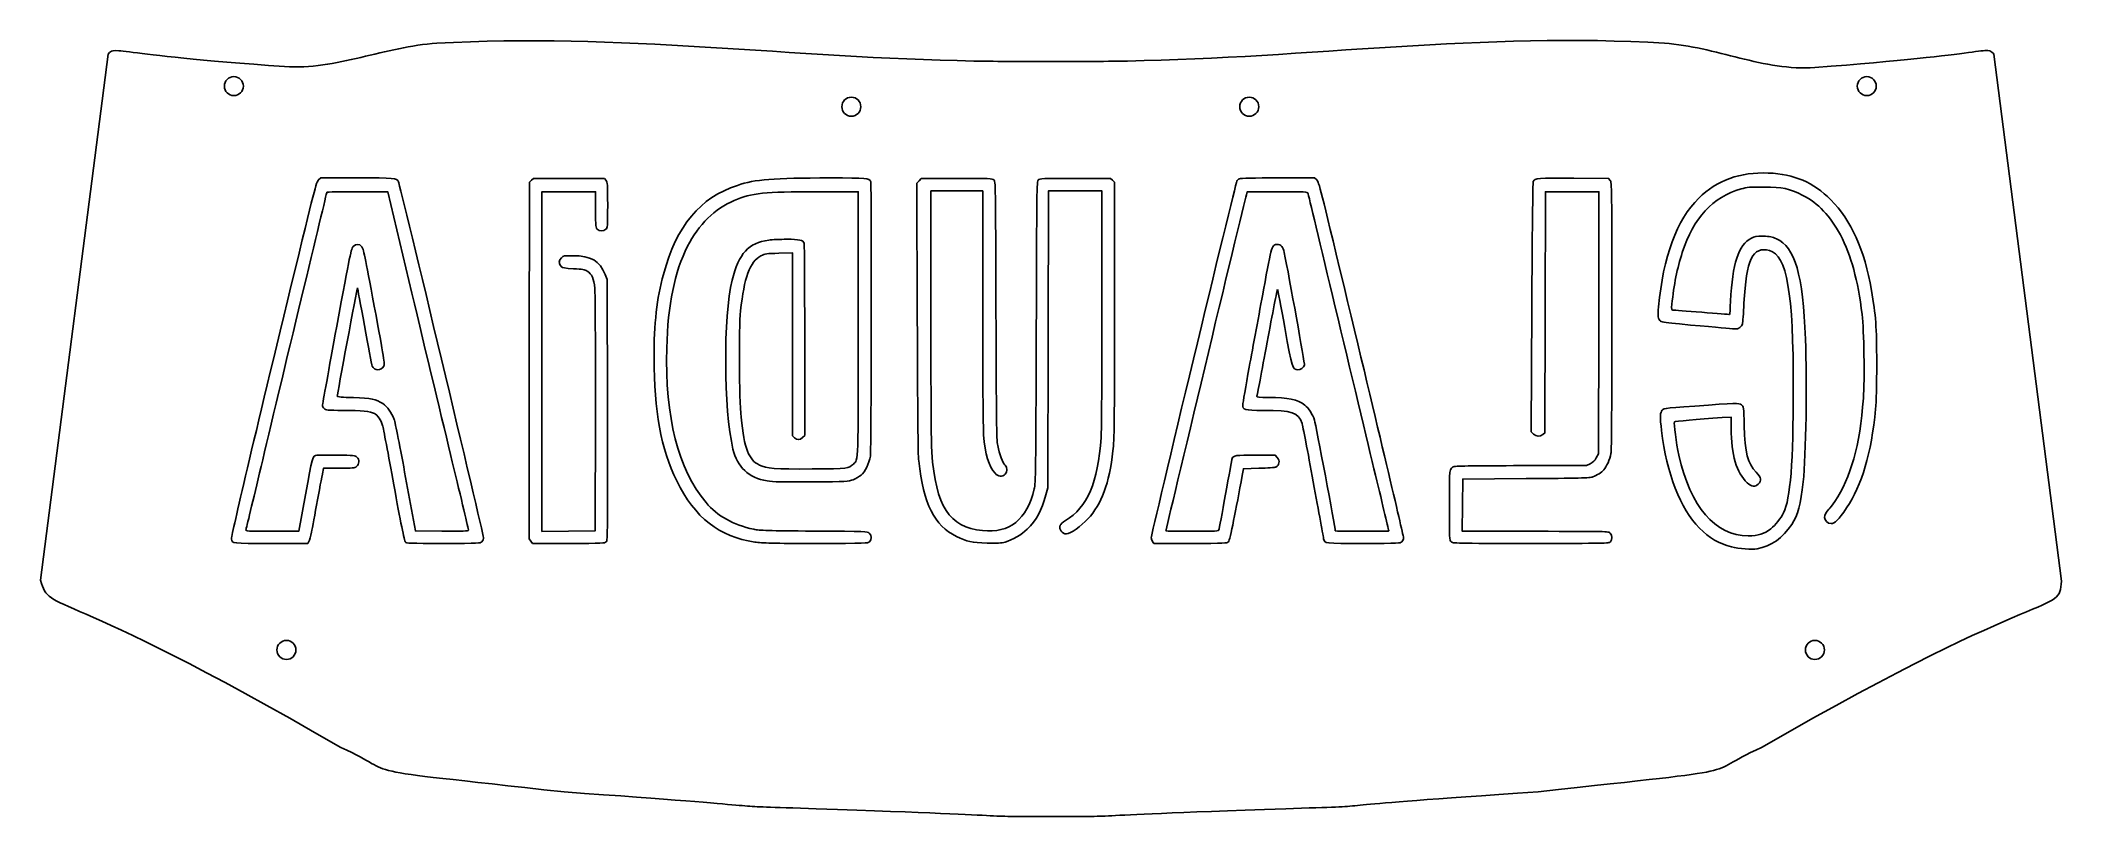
# Model space of a CAD drawing. Extents: x 0 to 234, y 0 to 90.
import ezdxf

# ---------------------------------------------------------------- set-up
doc = ezdxf.new("R2010")
doc.units = 0
doc.layers.add('Bottom_Plate', color=7, linetype='CONTINUOUS')

msp = doc.modelspace()

# ---------------------------------------------------------------- linework, layer by layer
at = {"layer": 'Bottom_Plate', "color": 2}
for points in [[(28.360026, 86.891815), (28.913746, 86.863875), (29.467466, 86.851175), (30.021186, 86.853715), (30.574906, 86.874035), (31.126086, 86.907055), (31.677266, 86.955315), (32.228446, 87.016275), (32.777087, 87.087395), (33.328267, 87.168675), (33.876907, 87.262655), (34.425547, 87.361715), (34.974187, 87.468395), (35.522827, 87.582696), (36.071467, 87.702076), (36.620107, 87.826536), (37.166207, 87.953536), (37.714848, 88.080536), (38.263488, 88.212616), (38.812128, 88.342156), (39.360768, 88.471696), (39.909408, 88.601236), (40.458048, 88.725696), (41.006688, 88.847616), (41.557868, 88.961916), (42.106508, 89.073676), (42.657689, 89.177816), (43.208869, 89.271796), (43.762589, 89.358156), (44.313769, 89.434356), (44.867489, 89.500396), (45.423749, 89.553736), (45.980009, 89.591836), (47.91803, 89.695976), (49.85859, 89.777256), (51.79915, 89.835676), (53.737171, 89.873776), (55.677731, 89.891556), (57.618292, 89.891556), (59.558852, 89.873776), (61.501952, 89.840756), (63.442513, 89.792496), (65.383073, 89.731536), (67.323633, 89.660416), (69.266734, 89.576596), (71.207294, 89.482616), (73.150395, 89.381016), (75.090955, 89.271796), (77.034055, 89.157496), (78.977156, 89.038116), (80.917716, 88.916196), (82.860817, 88.791736), (84.803917, 88.664736), (86.747017, 88.540276), (88.687578, 88.415816), (90.630678, 88.296436), (92.573779, 88.179596), (94.516879, 88.067836), (96.459979, 87.963696), (98.40054, 87.864636), (100.34364, 87.778276), (102.28674, 87.699536), (104.229841, 87.633496), (106.172941, 87.580156), (108.116042, 87.539516)], [(125.896045, 87.539516), (127.836606, 87.580156), (129.779706, 87.633496), (131.722806, 87.702076), (133.665907, 87.780816), (135.609007, 87.869716), (137.549568, 87.968776), (139.492668, 88.077996), (141.435768, 88.189756), (143.378869, 88.309136), (145.321969, 88.433596), (147.265069, 88.558056), (149.20563, 88.687596), (151.14873, 88.814596), (153.091831, 88.941596), (155.034931, 89.066056), (156.975491, 89.187976), (158.918592, 89.304816), (160.859152, 89.414036), (162.802253, 89.518176), (164.742813, 89.612156), (166.685913, 89.695976), (168.626474, 89.769636), (170.567034, 89.828056), (172.510134, 89.876316), (174.450695, 89.906796), (176.391255, 89.922036), (178.331816, 89.916956), (180.269836, 89.896636), (182.210396, 89.853456), (184.150957, 89.789956), (186.088977, 89.703596), (188.029538, 89.591836)], [(188.029538, 89.591836), (188.578178, 89.551196), (189.126818, 89.495316), (189.672918, 89.426736), (190.221558, 89.347996), (190.765118, 89.256556), (191.311218, 89.157496), (191.854778, 89.050816), (192.400878, 88.933976), (192.941899, 88.814596), (193.485459, 88.687596), (194.029019, 88.558056), (194.570039, 88.423436), (195.111059, 88.288816), (195.652079, 88.151656), (196.195639, 88.017036), (196.736659, 87.882416), (197.277679, 87.750336), (197.8187, 87.623336), (198.35972, 87.498875), (198.90074, 87.379495), (199.4443, 87.267735), (199.98532, 87.163595), (200.52888, 87.069615), (201.07244, 86.983255), (201.616, 86.909595), (202.15956, 86.846095), (202.703121, 86.797835), (203.249221, 86.762275), (203.795321, 86.741955), (204.343961, 86.739415), (204.890061, 86.752115), (205.438701, 86.782595)], [(0.09998, 27.453263), (7.951122, 88.342156)], [(7.951122, 88.342156), (8.098442, 88.507256), (8.319422, 88.672356), (8.512462, 88.728236), (8.784242, 88.746016), (9.165242, 88.728236), (9.409082, 88.705376), (9.693562, 88.674896), (10.021222, 88.636796), (10.397142, 88.591076), (10.828942, 88.537736), (11.314082, 88.476776), (11.862722, 88.408196), (12.477402, 88.334536), (13.163203, 88.253256), (13.920123, 88.166896), (14.758323, 88.072916), (15.677803, 87.976396), (16.683643, 87.872256), (17.778384, 87.763036), (18.972184, 87.651276), (20.262504, 87.534436), (21.656964, 87.412515), (23.160645, 87.288055), (24.776085, 87.158515), (26.505825, 87.026435), (28.360026, 86.891815)], [(108.116042, 87.539516), (108.669762, 87.531896), (109.226022, 87.524276), (109.782282, 87.516655), (110.336002, 87.509035), (110.892262, 87.501415), (111.448522, 87.496335), (112.004782, 87.491255), (112.558503, 87.486175), (113.114763, 87.481095), (113.671023, 87.478555), (114.227283, 87.473475), (114.781003, 87.470935), (115.337263, 87.470935), (115.893523, 87.468395), (116.449783, 87.468395), (117.006043, 87.468395), (117.559764, 87.468395), (118.116024, 87.468395), (118.672284, 87.470935), (119.228544, 87.470935), (119.782264, 87.473475), (120.338524, 87.478555), (120.894784, 87.481095), (121.451044, 87.486175), (122.004764, 87.491255), (122.561025, 87.496335), (123.117285, 87.501415), (123.673545, 87.509035), (124.227265, 87.516655), (124.783525, 87.524276), (125.339785, 87.531896), (125.896045, 87.539516)], [(205.438701, 86.782595), (207.318301, 86.927375), (209.073442, 87.069615), (210.709202, 87.206775), (212.233202, 87.338855), (213.647983, 87.468395), (214.956083, 87.592856), (216.165123, 87.712236), (217.277643, 87.826536), (218.298724, 87.935756), (219.228364, 88.037356), (220.076724, 88.136416), (220.846344, 88.225316), (221.539764, 88.311676), (222.162064, 88.387876), (222.718325, 88.458996), (223.213625, 88.522496), (223.650505, 88.580916), (224.031505, 88.629176), (224.364245, 88.667276), (224.651265, 88.700296), (224.897645, 88.723156), (225.108465, 88.738396), (225.436125, 88.740936), (225.667265, 88.705376), (225.911105, 88.573296), (226.053345, 88.431056), (226.129545, 88.342156)], [(226.129545, 88.342156), (233.978147, 27.354203)], [(34.870047, 8.09338), (31.822046, 9.84852), (28.964546, 11.47158), (26.292465, 12.967641), (23.798185, 14.341781), (21.476624, 15.599081), (19.317624, 16.749701), (17.318643, 17.796182), (15.469523, 18.743602), (13.767723, 19.599582), (12.205622, 20.369202), (10.775602, 21.060082), (9.472582, 21.674762), (8.288942, 22.220862), (7.219601, 22.706003), (6.256941, 23.135263), (5.395881, 23.511183), (4.628801, 23.843923), (3.950621, 24.138563), (3.351181, 24.397643), (2.830481, 24.631323), (2.37582, 24.842143), (1.98466, 25.040263), (1.64938, 25.228223), (1.3649, 25.411103), (1.1236, 25.596523), (0.91786, 25.789563), (0.7426, 25.997843), (0.5902, 26.223903), (0.45812, 26.477903), (0.3362, 26.762383), (0.21682, 27.084963), (0.09998, 27.453263)], [(233.978147, 27.354203), (233.947667, 26.988443), (233.909567, 26.670943), (233.853687, 26.389003), (233.780027, 26.137543), (233.680967, 25.914023), (233.548887, 25.710823), (233.378707, 25.520323), (233.162807, 25.337443), (232.898647, 25.159643), (232.578607, 24.976763), (232.195066, 24.783723), (231.742946, 24.575443), (231.219706, 24.346843), (230.615186, 24.090303), (229.924306, 23.800743), (229.141986, 23.473083), (228.260606, 23.099703), (227.277625, 22.675523), (226.182885, 22.192922), (224.973845, 21.649362), (223.640345, 21.037222), (222.182384, 20.351422), (220.589804, 19.584342), (218.857524, 18.730902), (216.977923, 17.786022), (214.948463, 16.742081), (212.761523, 15.596541), (210.409482, 14.339241), (207.889802, 12.965101), (205.192321, 11.47158), (202.3145, 9.84852), (199.24872, 8.09338)], [(60.696772, 2.952419), (58.334572, 3.214039), (56.162871, 3.455339), (54.174051, 3.673779), (52.35795, 3.874439), (50.70695, 4.057319), (49.21089, 4.222419), (47.86215, 4.372279), (46.648029, 4.511979), (45.563449, 4.638979), (44.598249, 4.755819), (43.742269, 4.865039), (42.985349, 4.966639), (42.322408, 5.063159), (41.738208, 5.157139), (41.230208, 5.248579), (40.783168, 5.340019), (40.394548, 5.433999), (40.049108, 5.530519), (39.739228, 5.632119), (39.457288, 5.738799), (39.193128, 5.853099), (38.939128, 5.977559), (38.682588, 6.112179), (38.418428, 6.262039), (38.136488, 6.422059), (37.826608, 6.602399), (37.478627, 6.795439), (37.084927, 7.011339), (36.635347, 7.247559), (36.124807, 7.5041), (35.538067, 7.78604), (34.870047, 8.09338)], [(199.24872, 8.09338), (198.5807, 7.78604), (197.99142, 7.50664), (197.478339, 7.250099), (197.028759, 7.016419), (196.635059, 6.800519), (196.287079, 6.607479), (195.977199, 6.429679), (195.692719, 6.267119), (195.428559, 6.119799), (195.174559, 5.982639), (194.918019, 5.860719), (194.656399, 5.743879), (194.374459, 5.637199), (194.064579, 5.535599), (193.719139, 5.439079), (193.327979, 5.347639), (192.883479, 5.253659), (192.372938, 5.162219), (191.791278, 5.068239), (191.125798, 4.971719), (190.371418, 4.867579), (189.512898, 4.758359), (188.547698, 4.641519), (187.463117, 4.514519), (186.248997, 4.377359), (184.897717, 4.224959), (183.401657, 4.059859), (181.748116, 3.876979), (179.932016, 3.678859), (177.940656, 3.457879), (175.766415, 3.219119), (173.399135, 2.957499)], [(87.171197, 1.093138), (86.396497, 1.118538), (85.715777, 1.141398), (85.118877, 1.161718), (84.595637, 1.179498), (84.135897, 1.197278), (83.732037, 1.212518), (83.371357, 1.227758), (83.048777, 1.242998), (82.749057, 1.260778), (82.467116, 1.278558), (82.190256, 1.296338), (81.910856, 1.319198), (81.618756, 1.342058), (81.303796, 1.369998), (80.955816, 1.400478), (80.564656, 1.433498), (80.122696, 1.474138), (79.619776, 1.517318), (79.045736, 1.568118), (78.390416, 1.623998), (77.643656, 1.684958), (76.797835, 1.756078), (75.840255, 1.832278), (74.765835, 1.918638), (73.561875, 2.012618), (72.218214, 2.114218), (70.724694, 2.228518), (69.076234, 2.350438), (67.257593, 2.482518), (65.261153, 2.627299), (63.076753, 2.784779), (60.696772, 2.952419)], [(173.399135, 2.957499), (171.024234, 2.800019), (168.847454, 2.652699), (166.853553, 2.515539), (165.039993, 2.391078), (163.391533, 2.274238), (161.900552, 2.165018), (160.559432, 2.065958), (159.355472, 1.974518), (158.281052, 1.890698), (157.323471, 1.814498), (156.477651, 1.743378), (155.730891, 1.682418), (155.075571, 1.623998), (154.498991, 1.573198), (153.993531, 1.524938), (153.549031, 1.484298), (153.157871, 1.446198), (152.807351, 1.410638), (152.48985, 1.380158), (152.19267, 1.352218), (151.91073, 1.326818), (151.63133, 1.303958), (151.34685, 1.283638), (151.04713, 1.263318), (150.71947, 1.242998), (150.35879, 1.222678), (149.95239, 1.204898), (149.49011, 1.184578), (148.96687, 1.164258), (148.36743, 1.141398), (147.68671, 1.118538), (146.912009, 1.093138)], [(117.039063, 0.099998), (116.162763, 0.099998), (115.390603, 0.099998), (114.712423, 0.099998), (114.120603, 0.102538), (113.599903, 0.102538), (113.142703, 0.105078), (112.736303, 0.110158), (112.368002, 0.115238), (112.030182, 0.120318), (111.712682, 0.130478), (111.400262, 0.140638), (111.085302, 0.150798), (110.755102, 0.166038), (110.399502, 0.181278), (110.008342, 0.201598), (109.568922, 0.224458), (109.071082, 0.247318), (108.504662, 0.275258), (107.856962, 0.308278), (107.120361, 0.341298), (106.279621, 0.379398), (105.327121, 0.422578), (104.250161, 0.468298), (103.036041, 0.519098), (101.67968, 0.572438), (100.1633, 0.630858), (98.48182, 0.694358), (96.619999, 0.765478), (94.570219, 0.839138), (92.317238, 0.917878), (89.855978, 1.001698), (87.171197, 1.093138)], [(146.912009, 1.093138), (144.224689, 1.001698), (141.763428, 0.917878), (139.510448, 0.839138), (137.460667, 0.765478), (135.598847, 0.694358), (133.917367, 0.630858), (132.400986, 0.572438), (131.044626, 0.519098), (129.830506, 0.468298), (128.753546, 0.422578), (127.801046, 0.379398), (126.960305, 0.341298), (126.223705, 0.308278), (125.576005, 0.275258), (125.009585, 0.247318), (124.511745, 0.224458), (124.072325, 0.201598), (123.681165, 0.181278), (123.325565, 0.166038), (122.995365, 0.150798), (122.680405, 0.140638), (122.367984, 0.130478), (122.050484, 0.120318), (121.712664, 0.115238), (121.344364, 0.110158), (120.937964, 0.105078), (120.480764, 0.102538), (119.960064, 0.102538), (119.368244, 0.099998), (118.690064, 0.099998), (117.917904, 0.099998), (117.039063, 0.099998)]]:
    msp.add_lwpolyline(points, dxfattribs=at)
for points in [[(23.582304, 84.633755)], [(212.535482, 84.633755)], [(95.035058, 82.252505)], [(141.082728, 82.252505)], [(29.665607, 19.383686)], [(206.536011, 19.383686)]]:
    msp.add_lwpolyline(points, close=True, dxfattribs=at)
at = {"layer": 'Bottom_Plate', "color": 7}
for points in [[(36.739937, 74.011023), (32.550217, 74.011023), (32.282416, 73.780665)], [(65.547913, 73.724942), (65.356743, 73.96102), (61.250682, 73.96102), (57.144631, 73.96102), (56.916851, 73.733247), (56.689071, 73.505474), (56.663361, 52.872628), (56.637661, 32.239782), (56.845621, 31.975398), (57.053591, 31.711015), (61.230832, 31.711015)], [(106.119851, 73.96102), (102.02169, 73.96102), (101.77493, 73.674139), (101.52816, 73.387259), (101.56996, 57.824137)], [(103.138871, 58.08602), (103.138871, 72.511019), (106.138871, 72.511019), (109.138872, 72.511019), (109.139872, 59.086018)], [(116.454153, 37.32695), (116.688033, 38.161018), (116.715533, 55.336019), (116.743033, 72.511021), (119.841094, 72.511021), (122.939155, 72.511021), (122.937155, 58.98602)], [(124.386465, 58.733178), (124.388465, 73.505337), (124.160685, 73.73318), (123.932905, 73.961022), (119.839254, 73.961022)], [(147.78768, 73.786024), (147.527939, 74.011024), (143.276939, 74.011024)], [(181.748076, 73.724942), (181.556986, 73.96102), (177.526855, 73.98936)], [(36.764067, 72.410134), (40.289068, 72.409234), (43.081629, 60.685111)], [(64.316623, 46.711016), (64.289073, 33.161015), (61.214072, 33.134565), (58.139072, 33.108125), (58.139072, 52.759573), (58.139072, 72.411019), (61.239072, 72.411019), (64.339073, 72.411019), (64.339073, 70.326518)], [(89.963468, 72.411023), (94.739079, 72.411023), (94.739079, 57.279171)], [(139.646588, 72.036021), (139.746798, 72.411021), (143.236209, 72.411021)], [(173.953115, 44.302155), (174.189195, 44.493293), (174.219295, 58.452157), (174.249395, 72.41102), (177.345525, 72.41102), (180.441656, 72.41102), (180.415356, 57.236018), (180.389056, 42.061017), (180.139056, 41.611017)], [(85.564077, 65.293197), (87.139077, 65.328597), (87.139077, 54.737241), (87.139077, 44.145886), (87.370527, 43.928454)], [(65.715963, 47.17099), (65.689073, 62.261018), (65.455683, 62.83925)], [(172.678905, 59.039483), (172.607405, 44.633716), (172.868755, 44.372365)], [(88.293628, 43.956474), (88.539078, 44.201928), (88.539078, 55.248293)], [(194.714099, 46.270697), (195.739099, 46.340467), (195.741099, 45.050739)], [(32.800747, 40.136019), (32.854957, 40.411019), (34.633527, 40.411019)], [(139.156948, 39.56102), (139.297758, 40.36102), (141.093428, 40.41213)], [(143.214089, 41.652939), (142.989089, 41.906007), (140.732488, 41.921877)], [(179.442866, 40.936017), (178.996676, 40.711017), (171.474374, 40.711017)], [(46.565899, 33.134564), (43.492729, 33.161014), (42.363988, 39.33736)], [(173.087625, 33.111015), (164.636163, 33.111015), (164.662663, 36.136015), (164.689163, 39.161016), (172.039164, 39.211016)], [(30.762286, 37.326185), (29.999596, 33.111007), (26.912595, 33.111007)], [(26.749005, 31.711018), (31.034456, 31.711018), (31.175706, 31.936018)], [(128.794756, 31.93327), (128.950426, 31.711019), (133.179257, 31.711019)], [(198.73865, 31.073338), (198.7391, 31.073343)]]:
    msp.add_lwpolyline(points, dxfattribs=at)
for points in [[(51.19024, 31.912302)], [(65.575473, 31.895982)], [(96.039079, 31.911019)], [(111.726662, 31.862947)], [(157.639092, 31.911023)], [(181.773556, 31.89389)]]:
    msp.add_lwpolyline(points, close=True, dxfattribs=at)
at = {"layer": 'Bottom_Plate', "color": 2}
for points in [[(21.382663, 84.633755), (21.382663, 85.241169), (21.875069, 85.733575), (22.482483, 85.733575)], [(22.482483, 83.533935), (21.875069, 83.533935), (21.382663, 84.026341), (21.382663, 84.633755)], [(22.482483, 85.733575), (23.089898, 85.733575), (23.582304, 85.241169), (23.582304, 84.633755)], [(23.582304, 84.633755), (23.582304, 84.026341), (23.089898, 83.533935), (22.482483, 83.533935)], [(210.335842, 84.633755), (210.335842, 85.241169), (210.828252, 85.733575), (211.435662, 85.733575)], [(211.435662, 83.533935), (210.828252, 83.533935), (210.335842, 84.026341), (210.335842, 84.633755)], [(211.435662, 85.733575), (212.043072, 85.733575), (212.535482, 85.241169), (212.535482, 84.633755)], [(212.535482, 84.633755), (212.535482, 84.026341), (212.043072, 83.533935), (211.435662, 83.533935)], [(92.835418, 82.252505), (92.835418, 82.86062), (93.327824, 83.353595), (93.935238, 83.353595)], [(93.935238, 81.151414), (93.327824, 81.151414), (92.835418, 81.644389), (92.835418, 82.252505)], [(93.935238, 83.353595), (94.542652, 83.353595), (95.035058, 82.86062), (95.035058, 82.252505)], [(95.035058, 82.252505), (95.035058, 81.644389), (94.542652, 81.151414), (93.935238, 81.151414)], [(138.883088, 82.252505), (138.883088, 82.86062), (139.375498, 83.353595), (139.982908, 83.353595)], [(139.982908, 81.151414), (139.375498, 81.151414), (138.883088, 81.644389), (138.883088, 82.252505)], [(139.982908, 83.353595), (140.590318, 83.353595), (141.082728, 82.86062), (141.082728, 82.252505)], [(141.082728, 82.252505), (141.082728, 81.644389), (140.590318, 81.151414), (139.982908, 81.151414)], [(27.465966, 19.383686), (27.465966, 19.9911), (27.958373, 20.483506), (28.565787, 20.483506)], [(28.565787, 18.283866), (27.958373, 18.283866), (27.465966, 18.776272), (27.465966, 19.383686)], [(28.565787, 20.483506), (29.173201, 20.483506), (29.665607, 19.9911), (29.665607, 19.383686)], [(29.665607, 19.383686), (29.665607, 18.776272), (29.173201, 18.283866), (28.565787, 18.283866)], [(204.333831, 19.383686), (204.333831, 19.9911), (204.826801, 20.483506), (205.434921, 20.483506)], [(205.434921, 18.283866), (204.826801, 18.283866), (204.333831, 18.776272), (204.333831, 19.383686)], [(205.434921, 20.483506), (206.043041, 20.483506), (206.536011, 19.9911), (206.536011, 19.383686)], [(206.536011, 19.383686), (206.536011, 18.776272), (206.043041, 18.283866), (205.434921, 18.283866)]]:
    msp.add_open_spline(points, degree=3, dxfattribs=at)
at = {"layer": 'Bottom_Plate', "color": 7}
for points in [[(32.282416, 73.780665), (32.033356, 73.566435), (31.812476, 72.71406), (29.127536, 61.605663)], [(41.527848, 73.574977), (41.311458, 73.993015), (41.113728, 74.011023), (36.739937, 74.011023)], [(51.36715, 32.387308), (51.35865, 32.83155), (41.709098, 73.224811), (41.527848, 73.574977)], [(65.739073, 70.865439), (65.739073, 73.29945), (65.725273, 73.505908), (65.547913, 73.724942)], [(80.751756, 73.151697), (76.416565, 71.716693), (73.733375, 68.488684), (72.187594, 62.848595)], [(91.469048, 74.007602), (84.808807, 74.002002), (82.847377, 73.845373), (80.751756, 73.151697)], [(96.176959, 73.556544), (96.011759, 73.987066), (95.759839, 74.011201), (91.469048, 74.007602)], [(96.135569, 41.81102), (96.246799, 42.519855), (96.286899, 73.27005), (96.176959, 73.556544)], [(110.421302, 73.777049), (110.230882, 73.949377), (109.958662, 73.96102), (106.119851, 73.96102)], [(110.669112, 58.777047), (110.624812, 73.517677), (110.623512, 73.594013), (110.421302, 73.777049)], [(115.567033, 73.782481), (115.397403, 73.612879), (115.385673, 72.731647), (115.332813, 56.182478)], [(119.839254, 73.961022), (116.042953, 73.961022), (115.732633, 73.948052), (115.567033, 73.782481)], [(138.546228, 73.624371), (138.351468, 73.260458), (128.639086, 32.81229), (128.639086, 32.365104)], [(138.834808, 73.908732), (138.729678, 73.852472), (138.599818, 73.724509), (138.546228, 73.624371)], [(143.276939, 74.011024), (140.570678, 74.011024), (138.956488, 73.973854), (138.834808, 73.908732)], [(150.94535, 61.461022), (148.28231, 72.58029), (148.02637, 73.579261), (147.78768, 73.786024)], [(172.840985, 73.614419), (172.789085, 73.517489), (172.719905, 67.293913), (172.678905, 59.039483)], [(177.526855, 73.98936), (173.364015, 74.01864), (173.043595, 73.99296), (172.840985, 73.614419)], [(181.939166, 58.063589), (181.939166, 73.100051), (181.934166, 73.494814), (181.748076, 73.724942)], [(190.085198, 65.361018), (191.416488, 69.419797), (193.599639, 71.784544), (196.889099, 72.730872)], [(200.0391, 74.577187), (196.800459, 74.716567), (194.084219, 73.733814), (191.991008, 71.665337)], [(196.889099, 72.730872), (197.60091, 72.935649), (197.89304, 72.960196), (199.5391, 72.953547)], [(199.5391, 72.953547), (201.75113, 72.944647), (202.41402, 72.802801), (204.039101, 71.990864)], [(207.289271, 71.47529), (205.265241, 73.507112), (203.068881, 74.446795), (200.0391, 74.577187)], [(30.282056, 60.023082), (31.908416, 66.767222), (33.239067, 72.313473), (33.239067, 72.348084)], [(33.239067, 72.348084), (33.239067, 72.382694), (34.825317, 72.410614), (36.764067, 72.410134)], [(64.339073, 70.326518), (64.339073, 68.364561), (64.350903, 68.231307), (64.540363, 68.059851)], [(65.537783, 68.059851), (65.729763, 68.233587), (65.739073, 68.363409), (65.739073, 70.865439)], [(74.989255, 66.113717), (76.222115, 68.569565), (78.169956, 70.477635), (80.394486, 71.408576)], [(80.394486, 71.408576), (82.451536, 72.269428), (83.803147, 72.411023), (89.963468, 72.411023)], [(130.339086, 33.165148), (130.339086, 33.360137), (139.197358, 70.354877), (139.646588, 72.036021)], [(143.236209, 72.411021), (146.472879, 72.411021), (146.729399, 72.398341), (146.777859, 72.236021)], [(146.777859, 72.236021), (146.806559, 72.139771), (148.22512, 66.21102), (149.93014, 59.06102)], [(191.991008, 71.665337), (189.443768, 69.148193), (187.868208, 64.885229), (187.341747, 59.085888)], [(204.039101, 71.990864), (205.769861, 71.126125), (207.274811, 69.537875), (208.381672, 67.407922)], [(211.984372, 60.998782), (211.175032, 65.686111), (209.636592, 69.118943), (207.289271, 71.47529)], [(64.540363, 68.059851), (64.798443, 67.826295), (65.279703, 67.826295), (65.537783, 68.059851)], [(36.300207, 66.086014), (36.065677, 65.874944), (35.947677, 65.303808), (34.394207, 56.861013)], [(37.270777, 66.086014), (36.987067, 66.372762), (36.618827, 66.372762), (36.300207, 66.086014)], [(38.733228, 59.170835), (37.652218, 65.003976), (37.464867, 65.889837), (37.270777, 66.086014)], [(72.573985, 54.311021), (72.709965, 59.356013), (73.475975, 63.099291), (74.989255, 66.113717)], [(84.380757, 66.81277), (82.031506, 66.507386), (80.923886, 65.294611), (80.137706, 62.166899)], [(86.469047, 66.90793), (85.710057, 66.90623), (84.770327, 66.86341), (84.380757, 66.81277)], [(88.476958, 66.456538), (88.340358, 66.812522), (87.901698, 66.911136), (86.469047, 66.90793)], [(88.539078, 55.248293), (88.539078, 61.323795), (88.511128, 66.367505), (88.476958, 66.456538)], [(143.231309, 66.311026), (142.594379, 66.311026), (142.610869, 66.365186), (141.632998, 61.061026)], [(144.031139, 65.389385), (143.908969, 65.989141), (143.629629, 66.311026), (143.231309, 66.311026)], [(198.08228, 67.04326), (196.581229, 66.239799), (195.879449, 64.105744), (195.679289, 59.736018)], [(197.229569, 59.511018), (197.471409, 64.548282), (198.23881, 66.140421), (200.16683, 65.605005)], [(199.4391, 67.256271), (198.64859, 67.260171), (198.4208, 67.224461), (198.08228, 67.04326)], [(200.9891, 66.975533), (200.47147, 67.213637), (200.25869, 67.252175), (199.4391, 67.256271)], [(200.16683, 65.605005), (202.21839, 65.035284), (202.936821, 60.872853), (202.936011, 49.561017)], [(204.338251, 55.361017), (204.042461, 62.886214), (203.149881, 65.981609), (200.9891, 66.975533)], [(208.381672, 67.407922), (209.644352, 64.978134), (210.395602, 62.227286), (210.893352, 58.211018)], [(60.384522, 64.765563), (60.078282, 64.459317), (60.062732, 64.011178), (60.349342, 63.751518)], [(60.349342, 63.751518), (60.522892, 63.594289), (60.773872, 63.550737), (61.786442, 63.502148)], [(61.694132, 65.011018), (60.697622, 65.011018), (60.614382, 64.995418), (60.384522, 64.765563)], [(65.455683, 62.83925), (64.817913, 64.41931), (63.793063, 65.011018), (61.694132, 65.011018)], [(61.786442, 63.502148), (62.822173, 63.452448), (63.070283, 63.408038), (63.379283, 63.217071)], [(63.379283, 63.217071), (63.906233, 62.891394), (64.138813, 62.358905), (64.249943, 61.223702)], [(81.118866, 58.611022), (81.521676, 62.490398), (82.195726, 64.317805), (83.470277, 64.985869)], [(83.470277, 64.985869), (83.959417, 65.242257), (84.079107, 65.259824), (85.564077, 65.293197)], [(146.370569, 52.333724), (146.417169, 52.466834), (144.616959, 62.513339), (144.031139, 65.389385)], [(188.890158, 59.386018), (189.110088, 61.602336), (189.512828, 63.615974), (190.085198, 65.361018)], [(29.127536, 61.605663), (24.315005, 41.694806), (22.143404, 32.467228), (22.208194, 32.203896)], [(34.438797, 48.749129), (34.438797, 48.889343), (36.744917, 61.250196), (36.777497, 61.282777)], [(36.777497, 61.282777), (36.790607, 61.295897), (37.154257, 59.338864), (37.585588, 56.933821)], [(64.249943, 61.223702), (64.305313, 60.657991), (64.332813, 54.673534), (64.316623, 46.711016)], [(72.187594, 62.848595), (71.427054, 60.073597), (71.101504, 57.168604), (71.101944, 53.161022)], [(80.137706, 62.166899), (79.101126, 58.042986), (79.157976, 47.189329), (80.240026, 42.633339)], [(141.632998, 61.061026), (141.136148, 58.366026), (140.394268, 54.3438), (139.984358, 52.122747)], [(142.045598, 54.986025), (142.671829, 58.354776), (143.210179, 61.111026), (143.241929, 61.111026)], [(143.241929, 61.111026), (143.273729, 61.111026), (143.657289, 59.119776), (144.094379, 56.686025)], [(157.839092, 32.323421), (157.839092, 32.555062), (155.462301, 42.600969), (150.94535, 61.461022)], [(212.584313, 52.561018), (212.580313, 56.849893), (212.495912, 58.036073), (211.984372, 60.998782)], [(25.630825, 40.611008), (26.562655, 44.543508), (28.655706, 53.278942), (30.282056, 60.023082)], [(39.827978, 52.222155), (39.961178, 52.459468), (39.871448, 53.028998), (38.733228, 59.170835)], [(43.081629, 60.685111), (44.617539, 54.236866), (46.721109, 45.45101), (47.75623, 41.16101)], [(81.171026, 46.31102), (80.943226, 48.401269), (80.908526, 56.585242), (81.118866, 58.611022)], [(109.139872, 59.086018), (109.140872, 51.068413), (109.181372, 45.098029), (109.241522, 44.263283)], [(110.874782, 43.026958), (110.732982, 43.848849), (110.708282, 45.740207), (110.669112, 58.777047)], [(122.937155, 58.98602), (122.936255, 50.861494), (122.894855, 44.862499), (122.833655, 43.962082)], [(124.207955, 42.411018), (124.368405, 43.821959), (124.384415, 45.286308), (124.386465, 58.733178)], [(149.93014, 59.06102), (151.63515, 51.911019), (153.729671, 43.16504), (154.584621, 39.625511)], [(187.341747, 59.085888), (187.241947, 57.986824), (187.287947, 57.66095), (187.576578, 57.42141)], [(189.006138, 58.70935), (188.840408, 58.71085), (188.829488, 58.77458), (188.890158, 59.386018)], [(192.339098, 58.460228), (190.606598, 58.596328), (189.106768, 58.708432), (189.006138, 58.70935)], [(195.679289, 59.736018), (195.640889, 58.897268), (195.582389, 58.211413), (195.549269, 58.211896)], [(197.057719, 57.121232), (197.095419, 57.253114), (197.172799, 58.328518), (197.229569, 59.511018)], [(34.394207, 56.861013), (33.483407, 51.911013), (32.738407, 47.782263), (32.738637, 47.686013)], [(37.585588, 56.933821), (38.016928, 54.528778), (38.427448, 52.416368), (38.497868, 52.239575)], [(94.739079, 57.279171), (94.739079, 40.737702), (94.764029, 41.451709), (94.166429, 40.8942)], [(101.56996, 57.824137), (101.59896, 47.00803), (101.64676, 41.955999), (101.7266, 41.261016)], [(103.243011, 42.261018), (103.178311, 43.133816), (103.139121, 49.093086), (103.138871, 58.08602)], [(115.332813, 56.182478), (115.280913, 39.943739), (115.265113, 38.710101), (115.099223, 38.011018)], [(144.094379, 56.686025), (144.957159, 51.882019), (144.980099, 51.808242), (145.609539, 51.813249)], [(181.838406, 42.106981), (181.903406, 42.449488), (181.939166, 48.120182), (181.939166, 58.063589)], [(187.576578, 57.42141), (187.676278, 57.33869), (188.485668, 57.221453), (189.761988, 57.104884)], [(189.761988, 57.104884), (197.136109, 56.431395), (196.440449, 56.47304), (196.728969, 56.68781)], [(195.549269, 58.211896), (195.516169, 58.212396), (194.071599, 58.324128), (192.339098, 58.460228)], [(196.728969, 56.68781), (196.872039, 56.79431), (197.019979, 56.98935), (197.057719, 57.121232)], [(210.893352, 58.211018), (211.115922, 56.415134), (211.206982, 50.625537), (211.046042, 48.502972)], [(77.132525, 36.435119), (73.894595, 40.290393), (72.358434, 46.31428), (72.573985, 54.311021)], [(140.862348, 48.736025), (140.886948, 48.804775), (141.419368, 51.617275), (142.045598, 54.986025)], [(204.085191, 38.839673), (204.405931, 41.893999), (204.535391, 50.345516), (204.338251, 55.361017)], [(38.497868, 52.239575), (38.718598, 51.685374), (39.520788, 51.674869), (39.827978, 52.222155)], [(71.101944, 53.161022), (71.102944, 47.061045), (71.916854, 42.665686), (73.732475, 38.96102)], [(139.984358, 52.122747), (139.574458, 49.901694), (139.239088, 47.939919), (139.239088, 47.763246)], [(145.609539, 51.813249), (145.915219, 51.815649), (146.275429, 52.062027), (146.370569, 52.333724)], [(212.458852, 47.261016), (212.541552, 48.093314), (212.586733, 50.000102), (212.584313, 52.561018)], [(202.936011, 49.561017), (202.935411, 41.158957), (202.597291, 36.850461), (201.81377, 35.261015)], [(32.738637, 47.686013), (32.738637, 47.589763), (32.829067, 47.421012), (32.939067, 47.311012)], [(32.939067, 47.311012), (33.125847, 47.124235), (33.272957, 47.110962), (35.164067, 47.110257)], [(36.314067, 48.584588), (35.029557, 48.620658), (34.438977, 48.672478), (34.438797, 48.749129)], [(35.164067, 47.110257), (37.256867, 47.109457), (38.257328, 47.01013), (38.752838, 46.753891)], [(39.704158, 47.885084), (38.901028, 48.421828), (38.395508, 48.526135), (36.314067, 48.584588)], [(41.030438, 46.061123), (40.730598, 46.862519), (40.254478, 47.5173), (39.704158, 47.885084)], [(65.575473, 31.895989), (65.730693, 32.067505), (65.740903, 33.178322), (65.715963, 47.17099)], [(139.239088, 47.763246), (139.239088, 47.148286), (139.373328, 47.111112), (141.596958, 47.110269)], [(142.203388, 48.607937), (141.138708, 48.610337), (140.828038, 48.639987), (140.862348, 48.736025)], [(141.596958, 47.110269), (144.970119, 47.108969), (145.639649, 46.884872), (146.090869, 45.605992)], [(146.417039, 47.706907), (145.577829, 48.367028), (144.474889, 48.602876), (142.203388, 48.607937)], [(147.531949, 45.974491), (147.313419, 46.639848), (146.841649, 47.372906), (146.417039, 47.706907)], [(187.688498, 47.009752), (187.501707, 46.648536), (187.502007, 46.377301), (187.690498, 44.761694)], [(191.539148, 47.614294), (187.714658, 47.334012), (187.868678, 47.358193), (187.688498, 47.009752)], [(196.939149, 47.732905), (196.646409, 47.971851), (196.320359, 47.96469), (191.539148, 47.614294)], [(197.252599, 45.344927), (197.189399, 47.518936), (197.187999, 47.529769), (196.939149, 47.732905)], [(211.046042, 48.502972), (210.630972, 43.028768), (209.602892, 39.317317), (207.738322, 36.561809)], [(209.094022, 35.818441), (210.889872, 38.495339), (211.943702, 42.079033), (212.458852, 47.261016)], [(38.752838, 46.753891), (39.107418, 46.570531), (39.507728, 45.980171), (39.691468, 45.369649)], [(39.691468, 45.369649), (39.767738, 45.116223), (40.354798, 42.018106), (40.996028, 38.484943)], [(42.363988, 39.33736), (41.743188, 42.734351), (41.143088, 45.760043), (41.030438, 46.061123)], [(83.306827, 40.77736), (82.026596, 41.426105), (81.576226, 42.592974), (81.171026, 46.31102)], [(146.090869, 45.605992), (146.166769, 45.390974), (146.748749, 42.345395), (147.384239, 38.838037)], [(149.93909, 33.16512), (149.93909, 33.50352), (147.68058, 45.521958), (147.531949, 45.974491)], [(187.690498, 44.761694), (188.272078, 39.789909), (189.858358, 35.702211), (192.062778, 33.494712)], [(189.699418, 41.911016), (189.395458, 43.286057), (189.071798, 45.677047), (189.175568, 45.780823)], [(189.175568, 45.780823), (189.241068, 45.846353), (191.782408, 46.071126), (194.714099, 46.270697)], [(195.741099, 45.050739), (195.746099, 41.937758), (196.346279, 39.89786), (197.59992, 38.736011)], [(198.64204, 39.948607), (197.63751, 41.010744), (197.345579, 42.144553), (197.252599, 45.344927)], [(80.240026, 42.633339), (80.740006, 40.528137), (82.038916, 39.318112), (84.198887, 38.945368)], [(87.370527, 43.928454), (87.673738, 43.643597), (87.990358, 43.653209), (88.293628, 43.956474)], [(109.118872, 33.192594), (105.225761, 33.615639), (103.710331, 35.954447), (103.243011, 42.261018)], [(109.241522, 44.263283), (109.402122, 42.035723), (109.828092, 40.615188), (110.569132, 39.836016)], [(111.750292, 40.750805), (111.431252, 41.039534), (111.043942, 42.04647), (110.874782, 43.026958)], [(122.833655, 43.962082), (122.479104, 38.749214), (121.260104, 35.892689), (118.735684, 34.359185)], [(121.302034, 34.543878), (122.901245, 36.259619), (123.778515, 38.634637), (124.207955, 42.411018)], [(172.868755, 44.372365), (173.182705, 44.05841), (173.617305, 44.030269), (173.953115, 44.302155)], [(181.008386, 40.224346), (181.313036, 40.554062), (181.718166, 41.472967), (181.838406, 42.106981)], [(23.881095, 33.286007), (23.911615, 33.382257), (24.698995, 36.678507), (25.630825, 40.611008)], [(32.089066, 41.923763), (31.603806, 41.877823), (31.555686, 41.711068), (30.762286, 37.326185)], [(31.471246, 33.011018), (31.639416, 33.937414), (32.712937, 39.690581), (32.800747, 40.136019)], [(34.395207, 41.926863), (33.236827, 41.935563), (32.199066, 41.934163), (32.089066, 41.923763)], [(36.720207, 41.707123), (36.515567, 41.897779), (36.364587, 41.912048), (34.395207, 41.926863)], [(34.633527, 40.411019), (36.281437, 40.411019), (36.431447, 40.426249), (36.675577, 40.618277)], [(36.675577, 40.618277), (37.015967, 40.886026), (37.037507, 41.411516), (36.720207, 41.707123)], [(47.75623, 41.16101), (48.79135, 36.871009), (49.63845, 33.304109), (49.63867, 33.234564)], [(89.389078, 40.329414), (85.024287, 40.294924), (84.128707, 40.360884), (83.306827, 40.77736)], [(94.166429, 40.8942), (93.586189, 40.352886), (93.674029, 40.363272), (89.389078, 40.329414)], [(95.059569, 39.612549), (95.529519, 40.000181), (96.003309, 40.968226), (96.135569, 41.81102)], [(101.7266, 41.261016), (102.30199, 36.252529), (103.543581, 33.763417), (106.089041, 32.515356)], [(110.569132, 39.836016), (110.938092, 39.448064), (111.424112, 39.396133), (111.738992, 39.711016)], [(111.738992, 39.711016), (111.997462, 39.969481), (112.003452, 40.521685), (111.750292, 40.750805)], [(138.001128, 41.536125), (137.972828, 41.439815), (137.629878, 39.583519), (137.239087, 37.411018)], [(140.732488, 41.921877), (138.409998, 41.938217), (138.106808, 41.895387), (138.001128, 41.536125)], [(141.093428, 40.41213), (142.081038, 40.44024), (142.969089, 40.50178), (143.066869, 40.548895)], [(143.066869, 40.548895), (143.479759, 40.747835), (143.550059, 41.275057), (143.214089, 41.652939)], [(163.678713, 40.607086), (163.137123, 40.401176), (163.145663, 40.472276), (163.142233, 36.136016)], [(171.474374, 40.711017), (166.511823, 40.711017), (163.859053, 40.675647), (163.678713, 40.607086)], [(180.139056, 41.611017), (179.963836, 41.295624), (179.755586, 41.093714), (179.442866, 40.936017)], [(179.739166, 39.402747), (180.214366, 39.595176), (180.743576, 39.937751), (181.008386, 40.224346)], [(197.72888, 32.599036), (193.883199, 32.622676), (191.018148, 35.945343), (189.699418, 41.911016)], [(198.87551, 38.574647), (199.28714, 38.986277), (199.22909, 39.32788), (198.64204, 39.948607)], [(40.996028, 38.484943), (41.767188, 34.235928), (42.214088, 32.001762), (42.315988, 31.886011)], [(73.732475, 38.96102), (75.828835, 34.683538), (78.633236, 32.480397), (82.762137, 31.867316)], [(84.198887, 38.945368), (84.899437, 38.824474), (85.874977, 38.80288), (89.326558, 38.831861)], [(89.326558, 38.831861), (93.438719, 38.866391), (93.608479, 38.875401), (94.139079, 39.087306)], [(94.139079, 39.087306), (94.441579, 39.208115), (94.855799, 39.444475), (95.059569, 39.612549)], [(115.099223, 38.011018), (114.262293, 34.483388), (112.239382, 32.853504), (109.118872, 33.192594)], [(137.577988, 31.898753), (137.727458, 32.063915), (138.480858, 35.719974), (139.156948, 39.56102)], [(147.384239, 38.838037), (148.01973, 35.330679), (148.56212, 32.362919), (148.58954, 32.243016)], [(154.584621, 39.625511), (155.439581, 36.085981), (156.139091, 33.172231), (156.139091, 33.15051)], [(172.039164, 39.211016), (178.063666, 39.251996), (179.452286, 39.286576), (179.739166, 39.402747)], [(197.59992, 38.736011), (198.147, 38.228991), (198.48686, 38.185998), (198.87551, 38.574647)], [(202.746841, 33.887073), (203.473381, 34.993221), (203.813381, 36.251418), (204.085191, 38.839673)], [(82.641937, 33.344834), (80.233386, 33.875506), (78.435116, 34.884169), (77.132525, 36.435119)], [(114.299953, 33.375409), (115.341443, 34.401628), (115.943553, 35.506106), (116.454153, 37.32695)], [(137.239087, 37.411018), (136.848297, 35.238518), (136.505397, 33.382268), (136.477087, 33.286018)], [(163.142233, 36.136016), (163.139233, 32.242126), (163.145233, 32.104501), (163.339053, 31.911016)], [(201.81377, 35.261015), (201.49987, 34.624246), (200.87291, 33.842389), (200.33563, 33.417694)], [(207.041371, 35.661251), (206.770631, 35.418446), (206.539101, 34.98892), (206.539101, 34.729467)], [(207.738322, 36.561809), (207.477511, 36.176372), (207.163881, 35.771121), (207.041371, 35.661251)], [(207.307911, 34.011015), (207.748142, 34.011015), (208.163342, 34.431172), (209.094022, 35.818441)], [(26.912595, 33.111007), (24.018105, 33.111007), (23.829045, 33.121917), (23.881095, 33.286007)], [(31.175706, 31.936018), (31.253386, 32.059768), (31.386386, 32.543518), (31.471246, 33.011018)], [(49.63867, 33.234564), (49.63867, 33.134804), (48.99061, 33.113699), (46.565899, 33.134564)], [(89.589078, 33.139422), (84.308227, 33.174172), (83.278317, 33.204622), (82.641937, 33.344834)], [(96.014079, 32.887391), (95.791089, 33.096736), (95.733579, 33.098992), (89.589078, 33.139422)], [(96.039079, 31.911019), (96.306139, 32.178083), (96.294729, 32.623912), (96.014079, 32.887391)], [(111.726702, 31.862949), (112.609333, 32.109914), (113.616293, 32.701766), (114.299953, 33.375409)], [(118.090164, 33.815623), (117.937184, 33.333611), (118.327544, 32.811017), (118.840584, 32.811017)], [(118.735684, 34.359185), (118.413394, 34.163405), (118.122914, 33.918801), (118.090164, 33.815623)], [(118.840584, 32.811017), (119.239134, 32.811017), (120.541364, 33.727786), (121.302034, 34.543878)], [(133.382347, 33.111018), (131.708556, 33.111018), (130.339086, 33.135378), (130.339086, 33.165148)], [(136.477087, 33.286018), (136.429487, 33.124313), (136.194417, 33.111018), (133.382347, 33.111018)], [(153.039091, 33.11102), (151.33409, 33.11102), (149.93909, 33.13536), (149.93909, 33.16512)], [(156.139091, 33.15051), (156.139091, 33.12879), (154.744091, 33.11102), (153.039091, 33.11102)], [(181.739096, 32.911015), (181.542246, 33.10786), (181.405766, 33.111015), (173.087625, 33.111015)], [(181.773596, 31.893889), (182.001306, 32.1455), (181.983626, 32.666481), (181.739096, 32.911015)], [(192.062778, 33.494712), (193.221229, 32.334655), (194.333089, 31.683279), (195.791489, 31.310285)], [(200.33563, 33.417694), (199.56698, 32.810111), (198.87249, 32.592005), (197.72888, 32.599036)], [(198.7391, 31.073343), (200.3423, 31.38444), (201.75409, 32.375619), (202.746841, 33.887073)], [(206.539101, 34.729467), (206.539101, 34.36831), (206.921441, 34.011015), (207.307911, 34.011015)], [(22.208194, 32.203896), (22.333444, 31.69484), (22.184394, 31.711018), (26.749005, 31.711018)], [(42.315988, 31.886011), (42.458208, 31.724483), (42.798709, 31.711011), (46.739069, 31.711011)], [(46.739069, 31.711011), (50.8902, 31.711011), (51.0131, 31.716611), (51.19024, 31.912302)], [(51.19024, 31.912309), (51.29043, 32.023018), (51.37004, 32.236768), (51.36715, 32.387308)], [(61.230832, 31.711015), (65.167913, 31.711015), (65.417703, 31.721645), (65.575473, 31.895982)], [(82.762137, 31.867316), (83.626357, 31.738992), (84.890757, 31.711019), (89.826908, 31.711019)], [(89.826908, 31.711019), (95.705749, 31.711019), (95.843519, 31.715419), (96.039079, 31.911019)], [(106.089041, 32.515356), (107.303701, 31.919796), (107.876012, 31.796719), (109.639042, 31.75191)], [(109.639042, 31.75191), (110.812462, 31.72209), (111.319662, 31.74901), (111.726662, 31.862947)], [(128.639086, 32.365104), (128.639086, 32.249833), (128.709186, 32.055507), (128.794756, 31.93327)], [(133.179257, 31.711019), (137.188997, 31.711019), (137.416897, 31.720719), (137.577988, 31.898753)], [(148.58954, 32.243016), (148.71399, 31.698801), (148.60814, 31.711023), (153.196231, 31.711023)], [(153.196231, 31.711023), (157.305761, 31.711023), (157.445371, 31.717323), (157.639092, 31.911023)], [(157.639092, 31.911019), (157.749092, 32.021019), (157.839092, 32.206601), (157.839092, 32.323421)], [(163.339053, 31.911016), (163.536103, 31.713968), (163.672383, 31.711016), (172.573555, 31.711016)], [(172.573555, 31.711016), (181.199036, 31.711016), (181.615556, 31.719316), (181.773556, 31.89389)], [(195.791489, 31.310285), (196.562059, 31.113204), (198.24629, 30.977796), (198.73865, 31.073338)]]:
    msp.add_open_spline(points, degree=3, dxfattribs=at)

doc.saveas('drawing.dxf')
